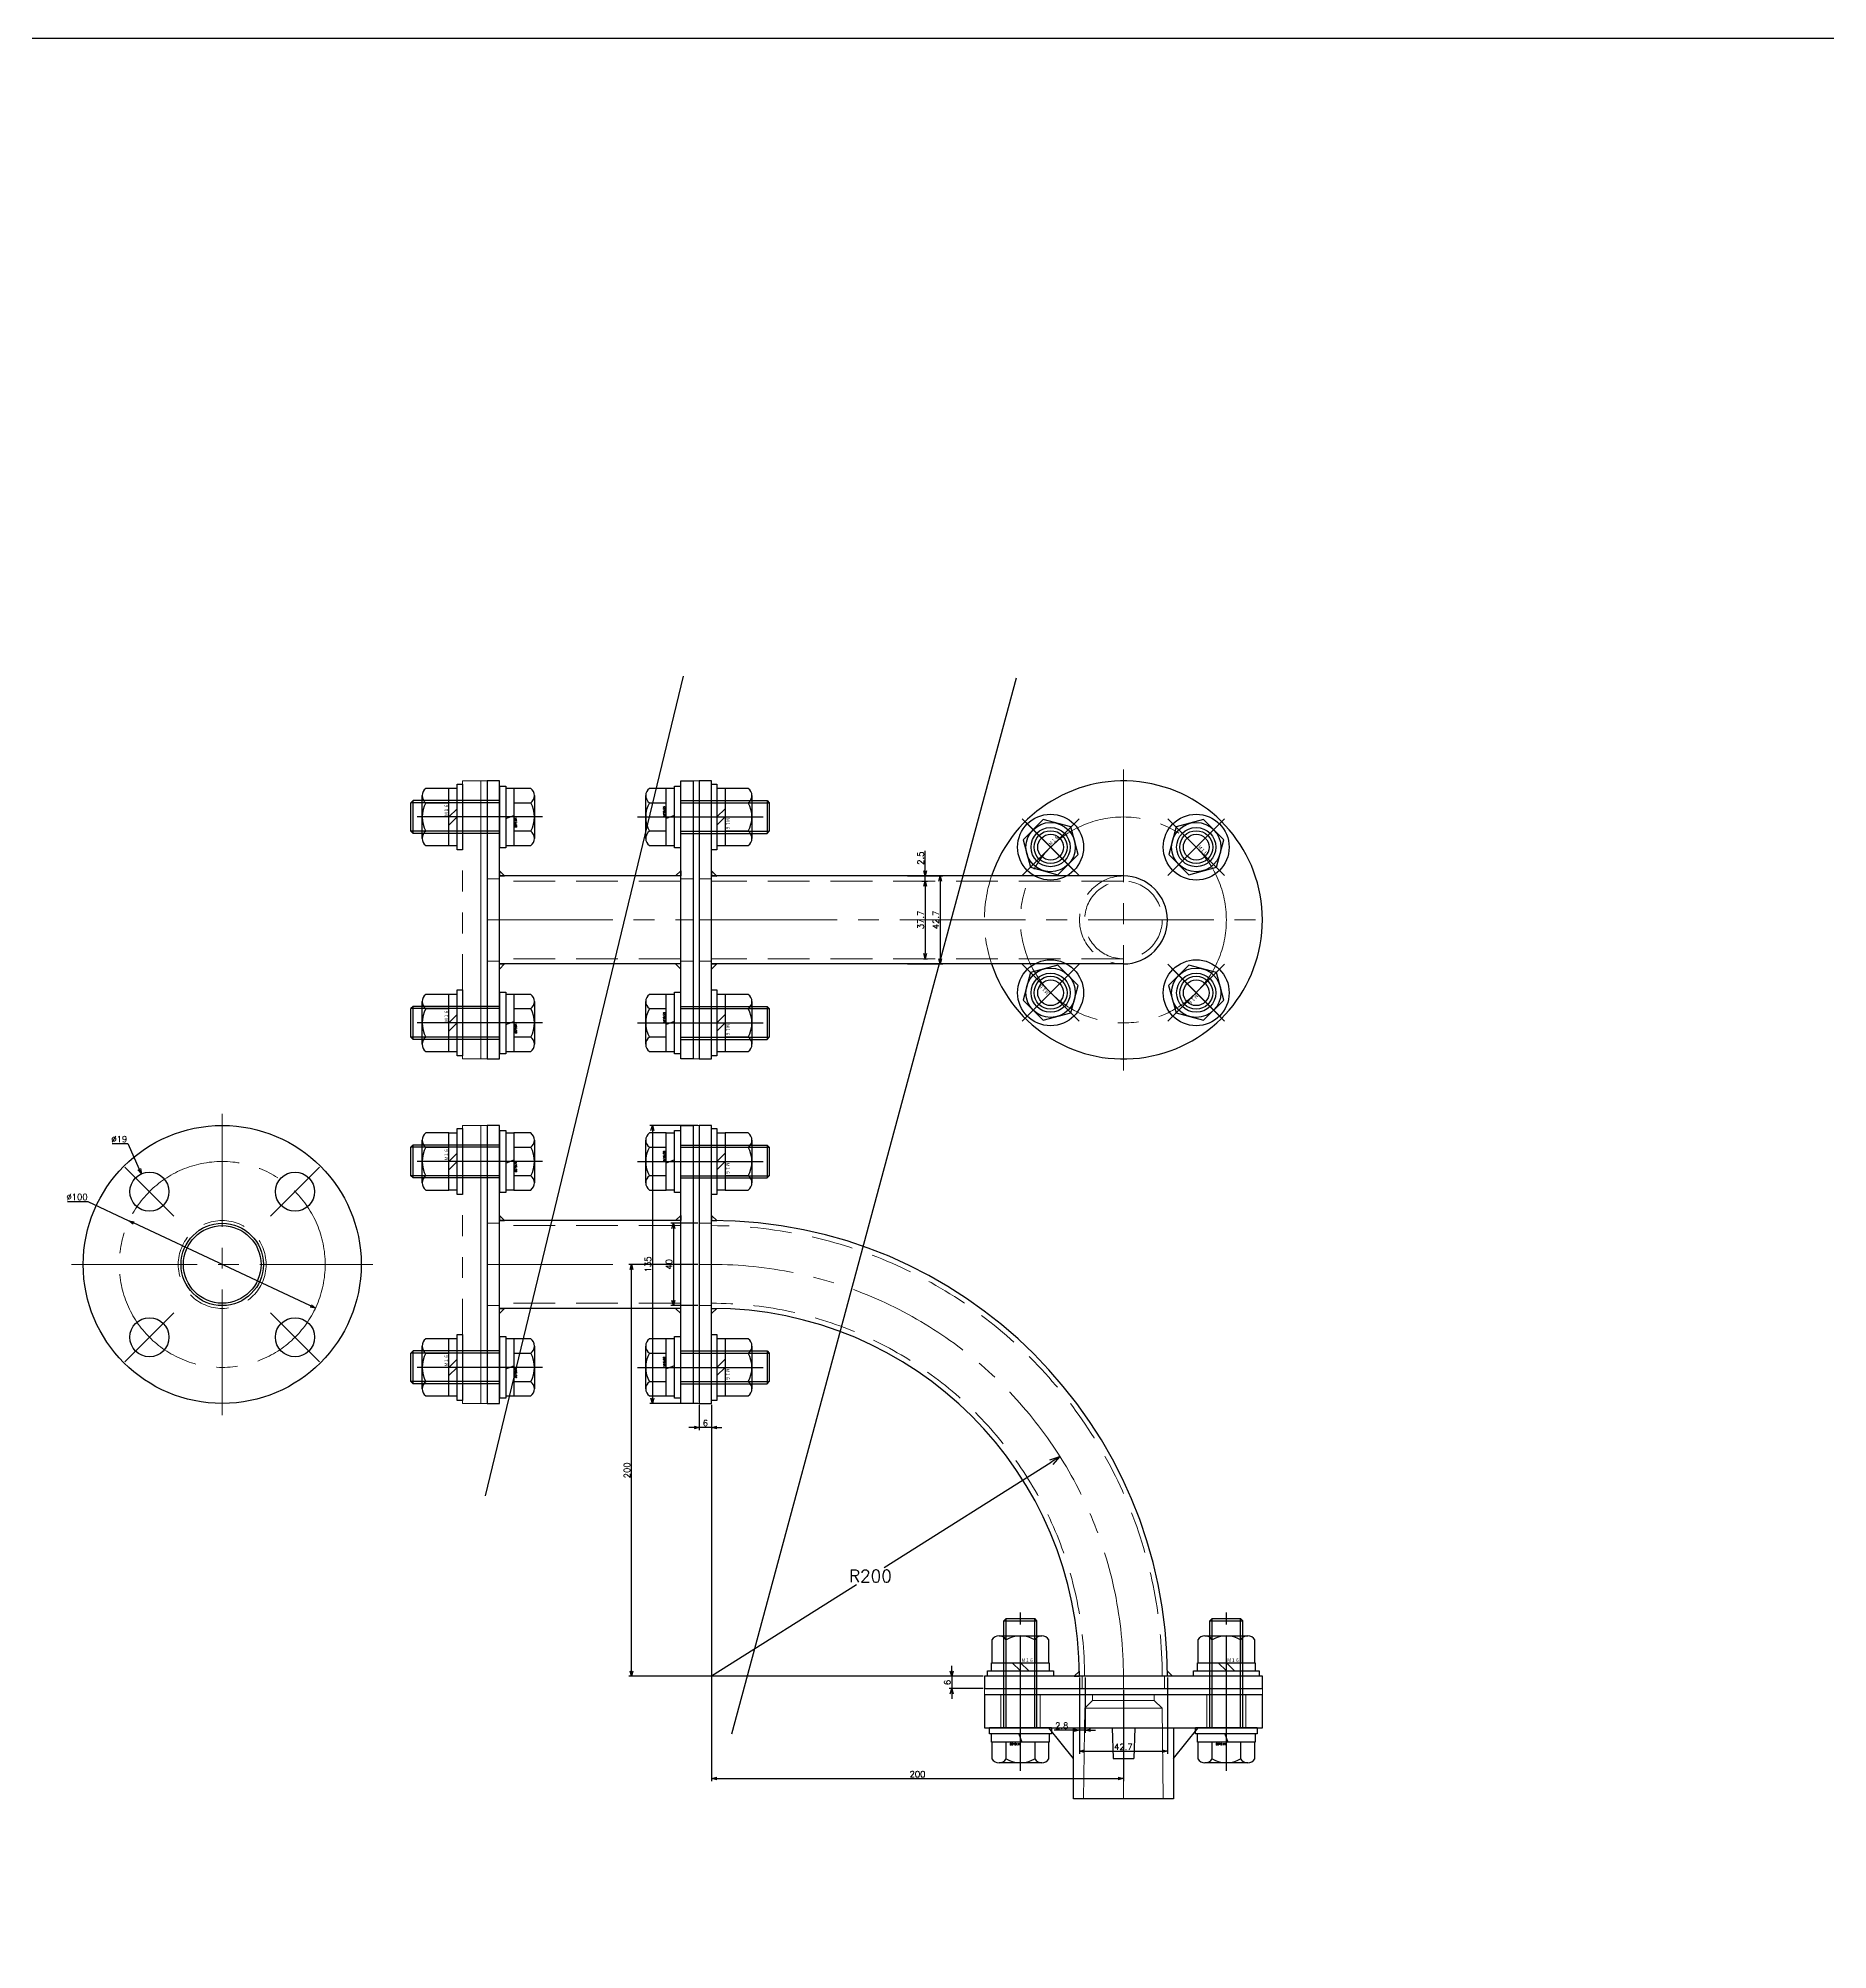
# Model space of a CAD drawing. Header units: millimetres. Extents: x 0 to 49006, y -7876 to 6995.
# Drawn here: x 13941 to 14810, y -1556 to -628 of the extents above; entities that cross this region are included whole.
import ezdxf

# ---------------------------------------------------------------- set-up
doc = ezdxf.new("R2010")
doc.units = ezdxf.units.MM
doc.header["$LTSCALE"] = 3.2
doc.header["$PDMODE"] = 99
doc.header["$PDSIZE"] = 1
for name, pattern in [('CENTER2', [28.575, 19.05, -3.175, 3.175, -3.175]), ('HIDDEN', [9.525, 6.35, -3.175]), ('PHANTOM2', [31.75, 15.875, -3.175, 3.175, -3.175, 3.175, -3.175])]:
    doc.linetypes.add(name, pattern=pattern)
for name, color, linetype, lineweight in [('01_NORMAL', 7, 'Continuous', 25), ('04_HIDDEN', 2, 'HIDDEN', 13), ('05_CENTER', 4, 'CENTER2', 13), ('06_PHANTOM', 2, 'PHANTOM2', 13), ('08_DIM', 3, 'Continuous', 13)]:
    doc.layers.add(name, color=color, linetype=linetype, lineweight=lineweight)
doc.layers.add('10_DRAFT', color=8, linetype='Continuous', lineweight=0, plot=False)
doc.styles.add('KANJI0', font='txt.shx', dxfattribs={"width": 0.9, "height": 30, "bigfont": 'bigfont'})
doc.styles.add('KSS_TXT', font='txt.shx', dxfattribs={"bigfont": 'extfont2.shx'})
doc.dimstyles.new('KSS_DIM', dxfattribs={"dimscale": 12, "dimtxt": 3, "dimasz": 2.5, "dimexe": 1.25, "dimexo": 0.625, "dimtad": 1, "dimdsep": 46, "dimtxsty": 'KSS_TXT', "dimblk": 'OPEN30', "dimcen": 0, "dimazin": 2, "dimtfac": 0.75, "dimtmove": 0, "dimatfit": 3, "dimldrblk": 'OPEN30', "dimfxl": 1.25, "dimtolj": 1, "dimarcsym": 0})
doc.dimstyles.new('KSS_DIM$3', dxfattribs={"dimscale": 12, "dimtxt": 3, "dimasz": 2.5, "dimexe": 1.25, "dimexo": 0.625, "dimtad": 1, "dimtih": 1, "dimtoh": 1, "dimdsep": 46, "dimtxsty": 'KSS_TXT', "dimblk": 'OPEN30', "dimcen": 0, "dimazin": 2, "dimtfac": 0.75, "dimtofl": 0, "dimtmove": 0, "dimatfit": 3, "dimldrblk": 'OPEN30', "dimfxl": 1.25, "dimtolj": 1, "dimarcsym": 0})
doc.dimstyles.new('KSS_DIM$4', dxfattribs={"dimscale": 12, "dimtxt": 3, "dimasz": 2.5, "dimexe": 1.25, "dimexo": 0.625, "dimtad": 1, "dimtih": 1, "dimtoh": 1, "dimdsep": 46, "dimtxsty": 'KSS_TXT', "dimblk": 'OPEN30', "dimcen": 0, "dimse1": 1, "dimazin": 2, "dimtfac": 0.75, "dimtofl": 0, "dimtmove": 0, "dimatfit": 3, "dimldrblk": 'OPEN30', "dimfxl": 1.25, "dimtolj": 1, "dimarcsym": 0})

# ---------------------------------------------------------------- blocks, each defined once
blk = doc.blocks.new('_Open30')
at = {"color": 0, "linetype": 'ByBlock', "lineweight": -2}
for p, q in [((-1, 0.27), (0, 0)), ((0, 0), (-1, -0.27)), ((0, 0), (-1, 0))]:
    blk.add_line(p, q, dxfattribs=at)
blk = doc.blocks.new('*D1507')
at = {"layer": '08_DIM', "color": 0, "lineweight": -2, "transparency": 16777216}
for p, q in [((14351.79, -1370.45), (14432.88, -1319.31)), ((14338.32, -1378.95), (14267.94, -1423.33))]:
    blk.add_line(p, q, dxfattribs=at)
at = {"layer": 'Defpoints', "color": 0, "transparency": 16777216}
for p in [(14437.11, -1316.64), (14267.94, -1423.33)]:
    blk.add_point(p, dxfattribs=at)
at = {"layer": '08_DIM', "color": 0, "lineweight": -2, "transparency": 16777216, "xscale": 5, "yscale": 5, "zscale": 5, "rotation": 32.23952371319062}
blk.add_blockref('_Open30', (14437.11, -1316.64), dxfattribs=at)
at = {"layer": '08_DIM', "color": 0, "transparency": 16777216, "insert": (14345.06, -1374.7), "char_height": 6, "attachment_point": 5, "style": 'KSS_TXT'}
blk.add_mtext('\\A1;R200', dxfattribs=at)
blk = doc.blocks.new('*D1508')
at = {"layer": '08_DIM', "color": 0, "lineweight": -2, "transparency": 16777216}
for p, q in [((14261.32, -1203.33), (14248.12, -1203.33)), ((14249.37, -1205.83), (14249.37, -1240.83)), ((14261.32, -1243.33), (14248.12, -1243.33))]:
    blk.add_line(p, q, dxfattribs=at)
at = {"layer": 'Defpoints', "color": 0, "transparency": 16777216}
for p in [(14261.94, -1203.33), (14249.37, -1243.33), (14261.94, -1243.33)]:
    blk.add_point(p, dxfattribs=at)
at = {"layer": '08_DIM', "color": 0, "lineweight": -2, "transparency": 16777216, "xscale": 2.5, "yscale": 2.5, "zscale": 2.5}
for p, rotation in [((14249.37, -1203.33), 90), ((14249.37, -1243.33), 270)]:
    blk.add_blockref('_Open30', p, dxfattribs=dict(at, rotation=rotation))
at = {"layer": '08_DIM', "color": 0, "transparency": 16777216, "insert": (14247.25, -1223.33), "char_height": 3, "attachment_point": 5, "rotation": 90, "style": 'KSS_TXT'}
blk.add_mtext('\\A1;40', dxfattribs=at)
blk = doc.blocks.new('*D1509')
at = {"layer": '08_DIM', "color": 0, "lineweight": -2, "transparency": 16777216}
for p, q in [((14446.59, -1423.98), (14446.59, -1450.73)), ((14449.39, -1423.96), (14449.39, -1450.73)), ((14444.09, -1449.48), (14434.34, -1449.48)), ((14449.39, -1449.48), (14446.59, -1449.48)), ((14451.89, -1449.48), (14454.39, -1449.48))]:
    blk.add_line(p, q, dxfattribs=at)
at = {"layer": 'Defpoints', "color": 0, "transparency": 16777216}
for p in [(14446.59, -1423.35), (14449.39, -1423.33), (14446.59, -1449.48)]:
    blk.add_point(p, dxfattribs=at)
at = {"layer": '08_DIM', "color": 0, "lineweight": -2, "transparency": 16777216, "xscale": 2.5, "yscale": 2.5, "zscale": 2.5}
blk.add_blockref('_Open30', (14446.59, -1449.48), dxfattribs=at)
at = {"layer": '08_DIM', "color": 0, "lineweight": -2, "transparency": 16777216, "xscale": 2.5, "yscale": 2.5, "zscale": 2.5, "rotation": 180}
blk.add_blockref('_Open30', (14449.39, -1449.48), dxfattribs=at)
at = {"layer": '08_DIM', "color": 0, "transparency": 16777216, "insert": (14437.97, -1447.35), "char_height": 3, "attachment_point": 5, "style": 'KSS_TXT'}
blk.add_mtext('\\A1;2.8', dxfattribs=at)
blk = doc.blocks.new('*D1510')
at = {"layer": '08_DIM', "color": 0, "lineweight": -2, "transparency": 16777216}
for p, q in [((14446.59, -1423.96), (14446.59, -1461)), ((14489.29, -1423.96), (14489.29, -1461)), ((14449.09, -1459.75), (14486.79, -1459.75))]:
    blk.add_line(p, q, dxfattribs=at)
at = {"layer": 'Defpoints', "color": 0, "transparency": 16777216}
for p in [(14446.59, -1423.33), (14489.29, -1423.33), (14489.29, -1459.75)]:
    blk.add_point(p, dxfattribs=at)
at = {"layer": '08_DIM', "color": 0, "lineweight": -2, "transparency": 16777216, "xscale": 2.5, "yscale": 2.5, "zscale": 2.5, "rotation": 180}
blk.add_blockref('_Open30', (14446.59, -1459.75), dxfattribs=at)
at = {"layer": '08_DIM', "color": 0, "lineweight": -2, "transparency": 16777216, "xscale": 2.5, "yscale": 2.5, "zscale": 2.5}
blk.add_blockref('_Open30', (14489.29, -1459.75), dxfattribs=at)
at = {"layer": '08_DIM', "color": 0, "transparency": 16777216, "insert": (14467.94, -1457.62), "char_height": 3, "attachment_point": 5, "style": 'KSS_TXT'}
blk.add_mtext('\\A1;42.7', dxfattribs=at)
blk = doc.blocks.new('*D1511')
at = {"layer": '08_DIM', "color": 0, "lineweight": -2, "transparency": 16777216}
for p, q in [((13955.19, -1192.73), (13964.94, -1192.73)), ((13964.94, -1192.73), (13984.99, -1202.12)), ((14075.55, -1244.54), (13987.25, -1203.18))]:
    blk.add_line(p, q, dxfattribs=at)
at = {"layer": 'Defpoints', "color": 0, "transparency": 16777216}
for p in [(13984.99, -1202.12), (14075.55, -1244.54)]:
    blk.add_point(p, dxfattribs=at)
at = {"layer": '08_DIM', "color": 0, "lineweight": -2, "transparency": 16777216, "xscale": 2.5, "yscale": 2.5, "zscale": 2.5}
for p, rotation in [((13984.99, -1202.12), 154.901913018148), ((14075.55, -1244.54), 334.901913018148)]:
    blk.add_blockref('_Open30', p, dxfattribs=dict(at, rotation=rotation))
at = {"layer": '08_DIM', "color": 0, "transparency": 16777216, "insert": (13959.75, -1190.61), "char_height": 3, "attachment_point": 5, "style": 'KSS_TXT'}
blk.add_mtext('\\A1;%%C100', dxfattribs=at)
blk = doc.blocks.new('*D1512')
at = {"layer": '08_DIM', "color": 0, "lineweight": -2, "transparency": 16777216}
for p, q in [((13976.78, -1164.62), (13984.4, -1164.62)), ((13984.4, -1164.62), (13989.99, -1177.03))]:
    blk.add_line(p, q, dxfattribs=at)
at = {"layer": 'Defpoints', "color": 0, "transparency": 16777216}
for p in [(13991.01, -1179.31), (13998.81, -1196.64)]:
    blk.add_point(p, dxfattribs=at)
at = {"layer": '08_DIM', "color": 0, "lineweight": -2, "transparency": 16777216, "xscale": 2.5, "yscale": 2.5, "zscale": 2.5, "rotation": 294.229190842198}
blk.add_blockref('_Open30', (13991.01, -1179.31), dxfattribs=at)
at = {"layer": '08_DIM', "color": 0, "transparency": 16777216, "insert": (13980.28, -1162.5), "char_height": 3, "attachment_point": 5, "style": 'KSS_TXT'}
blk.add_mtext('\\A1;%%C19', dxfattribs=at)
blk = doc.blocks.new('*D1513')
at = {"layer": '08_DIM', "color": 0, "lineweight": -2, "transparency": 16777216}
for p, q in [((14261.94, -1291.46), (14261.94, -1303.75)), ((14267.94, -1291.46), (14267.94, -1303.75)), ((14259.44, -1302.5), (14256.94, -1302.5)), ((14267.94, -1302.5), (14261.94, -1302.5)), ((14270.44, -1302.5), (14272.94, -1302.5))]:
    blk.add_line(p, q, dxfattribs=at)
at = {"layer": 'Defpoints', "color": 0, "transparency": 16777216}
for p in [(14261.94, -1290.83), (14267.94, -1290.83), (14261.94, -1302.5)]:
    blk.add_point(p, dxfattribs=at)
at = {"layer": '08_DIM', "color": 0, "lineweight": -2, "transparency": 16777216, "xscale": 2.5, "yscale": 2.5, "zscale": 2.5}
blk.add_blockref('_Open30', (14261.94, -1302.5), dxfattribs=at)
at = {"layer": '08_DIM', "color": 0, "lineweight": -2, "transparency": 16777216, "xscale": 2.5, "yscale": 2.5, "zscale": 2.5, "rotation": 180}
blk.add_blockref('_Open30', (14267.94, -1302.5), dxfattribs=at)
at = {"layer": '08_DIM', "color": 0, "transparency": 16777216, "insert": (14264.94, -1300.38), "char_height": 3, "attachment_point": 5, "style": 'KSS_TXT'}
blk.add_mtext('\\A1;6', dxfattribs=at)
blk = doc.blocks.new('*D1514')
at = {"layer": '08_DIM', "color": 0, "lineweight": -2, "transparency": 16777216}
for p, q in [((14384.54, -1420.83), (14384.54, -1418.33)), ((14399.82, -1423.33), (14383.29, -1423.33)), ((14399.82, -1429.33), (14383.29, -1429.33)), ((14384.54, -1423.33), (14384.54, -1429.33)), ((14384.54, -1431.83), (14384.54, -1434.33))]:
    blk.add_line(p, q, dxfattribs=at)
at = {"layer": 'Defpoints', "color": 0, "transparency": 16777216}
for p in [(14384.54, -1429.33), (14400.44, -1423.33), (14400.44, -1429.33)]:
    blk.add_point(p, dxfattribs=at)
at = {"layer": '08_DIM', "color": 0, "lineweight": -2, "transparency": 16777216, "xscale": 2.5, "yscale": 2.5, "zscale": 2.5}
for p, rotation in [((14384.54, -1423.33), 270), ((14384.54, -1429.33), 90)]:
    blk.add_blockref('_Open30', p, dxfattribs=dict(at, rotation=rotation))
at = {"layer": '08_DIM', "color": 0, "transparency": 16777216, "insert": (14382.41, -1426.33), "char_height": 3, "attachment_point": 5, "rotation": 90, "style": 'KSS_TXT'}
blk.add_mtext('\\A1;6', dxfattribs=at)
blk = doc.blocks.new('*D1515')
at = {"layer": '08_DIM', "color": 0, "lineweight": -2, "transparency": 16777216}
for p, q in [((14267.94, -1291.46), (14267.94, -1474.27)), ((14467.94, -1429.96), (14467.94, -1474.27)), ((14270.44, -1473.02), (14465.44, -1473.02))]:
    blk.add_line(p, q, dxfattribs=at)
at = {"layer": 'Defpoints', "color": 0, "transparency": 16777216}
for p in [(14267.94, -1290.83), (14467.94, -1429.33), (14467.94, -1473.02)]:
    blk.add_point(p, dxfattribs=at)
at = {"layer": '08_DIM', "color": 0, "lineweight": -2, "transparency": 16777216, "xscale": 2.5, "yscale": 2.5, "zscale": 2.5, "rotation": 180}
blk.add_blockref('_Open30', (14267.94, -1473.02), dxfattribs=at)
at = {"layer": '08_DIM', "color": 0, "lineweight": -2, "transparency": 16777216, "xscale": 2.5, "yscale": 2.5, "zscale": 2.5}
blk.add_blockref('_Open30', (14467.94, -1473.02), dxfattribs=at)
at = {"layer": '08_DIM', "color": 0, "transparency": 16777216, "insert": (14367.94, -1470.89), "char_height": 3, "attachment_point": 5, "style": 'KSS_TXT'}
blk.add_mtext('\\A1;200', dxfattribs=at)
blk = doc.blocks.new('*D1516')
at = {"layer": '08_DIM', "color": 0, "lineweight": -2, "transparency": 16777216}
for p, q in [((14261.32, -1223.33), (14227.77, -1223.33)), ((14229.02, -1420.83), (14229.02, -1225.83)), ((14399.82, -1423.33), (14227.77, -1423.33))]:
    blk.add_line(p, q, dxfattribs=at)
at = {"layer": 'Defpoints', "color": 0, "transparency": 16777216}
for p in [(14229.02, -1223.33), (14261.94, -1223.33), (14400.44, -1423.33)]:
    blk.add_point(p, dxfattribs=at)
at = {"layer": '08_DIM', "color": 0, "lineweight": -2, "transparency": 16777216, "xscale": 2.5, "yscale": 2.5, "zscale": 2.5}
for p, rotation in [((14229.02, -1223.33), 90), ((14229.02, -1423.33), 270)]:
    blk.add_blockref('_Open30', p, dxfattribs=dict(at, rotation=rotation))
at = {"layer": '08_DIM', "color": 0, "transparency": 16777216, "insert": (14226.9, -1323.33), "char_height": 3, "attachment_point": 5, "rotation": 90, "style": 'KSS_TXT'}
blk.add_mtext('\\A1;200', dxfattribs=at)
blk = doc.blocks.new('*D1517')
at = {"layer": '08_DIM', "color": 0, "lineweight": -2, "transparency": 16777216}
for p, q in [((14261.32, -1155.83), (14237.92, -1155.83)), ((14239.17, -1158.33), (14239.17, -1288.33)), ((14261.32, -1290.83), (14237.92, -1290.83))]:
    blk.add_line(p, q, dxfattribs=at)
at = {"layer": 'Defpoints', "color": 0, "transparency": 16777216}
for p in [(14261.94, -1155.83), (14239.17, -1290.83), (14261.94, -1290.83)]:
    blk.add_point(p, dxfattribs=at)
at = {"layer": '08_DIM', "color": 0, "lineweight": -2, "transparency": 16777216, "xscale": 2.5, "yscale": 2.5, "zscale": 2.5}
for p, rotation in [((14239.17, -1155.83), 90), ((14239.17, -1290.83), 270)]:
    blk.add_blockref('_Open30', p, dxfattribs=dict(at, rotation=rotation))
at = {"layer": '08_DIM', "color": 0, "transparency": 16777216, "insert": (14237.05, -1223.33), "char_height": 3, "attachment_point": 5, "rotation": 90, "style": 'KSS_TXT'}
blk.add_mtext('\\A1;135', dxfattribs=at)
blk = doc.blocks.new('*D1521')
at = {"layer": '08_DIM', "color": 0, "lineweight": -2, "transparency": 16777216}
for p, q in [((14371.62, -1032.17), (14371.62, -1022.42)), ((14363.02, -1034.67), (14372.87, -1034.67)), ((14369.97, -1037.17), (14372.87, -1037.17)), ((14371.62, -1037.17), (14371.62, -1034.67)), ((14371.62, -1039.67), (14371.62, -1042.17))]:
    blk.add_line(p, q, dxfattribs=at)
at = {"layer": 'Defpoints', "color": 0, "transparency": 16777216}
for p in [(14362.39, -1034.67), (14369.35, -1037.17), (14371.62, -1034.67)]:
    blk.add_point(p, dxfattribs=at)
at = {"layer": '08_DIM', "color": 0, "lineweight": -2, "transparency": 16777216, "xscale": 2.5, "yscale": 2.5, "zscale": 2.5}
for p, rotation in [((14371.62, -1034.67), 270), ((14371.62, -1037.17), 90)]:
    blk.add_blockref('_Open30', p, dxfattribs=dict(at, rotation=rotation))
at = {"layer": '08_DIM', "color": 0, "transparency": 16777216, "insert": (14369.49, -1026.05), "char_height": 3, "attachment_point": 5, "rotation": 90, "style": 'KSS_TXT'}
blk.add_mtext('\\A1;2.5', dxfattribs=at)
blk = doc.blocks.new('*D1522')
at = {"layer": '08_DIM', "color": 0, "lineweight": -2, "transparency": 16777216}
for p, q in [((14363.02, -1034.67), (14380.21, -1034.67)), ((14378.96, -1037.17), (14378.96, -1074.87)), ((14363.02, -1077.37), (14380.21, -1077.37))]:
    blk.add_line(p, q, dxfattribs=at)
at = {"layer": 'Defpoints', "color": 0, "transparency": 16777216}
for p in [(14362.39, -1034.67), (14362.39, -1077.37), (14378.96, -1077.37)]:
    blk.add_point(p, dxfattribs=at)
at = {"layer": '08_DIM', "color": 0, "lineweight": -2, "transparency": 16777216, "xscale": 2.5, "yscale": 2.5, "zscale": 2.5}
for p, rotation in [((14378.96, -1034.67), 90), ((14378.96, -1077.37), 270)]:
    blk.add_blockref('_Open30', p, dxfattribs=dict(at, rotation=rotation))
at = {"layer": '08_DIM', "color": 0, "transparency": 16777216, "insert": (14376.83, -1056.02), "char_height": 3, "attachment_point": 5, "rotation": 90, "style": 'KSS_TXT'}
blk.add_mtext('\\A1;42.7', dxfattribs=at)
blk = doc.blocks.new('*D1523')
at = {"layer": '08_DIM', "color": 0, "lineweight": -2, "transparency": 16777216}
for p, q in [((14369.97, -1037.17), (14372.87, -1037.17)), ((14371.62, -1039.67), (14371.62, -1072.37)), ((14370.8, -1074.87), (14372.87, -1074.87))]:
    blk.add_line(p, q, dxfattribs=at)
at = {"layer": 'Defpoints', "color": 0, "transparency": 16777216}
for p in [(14369.35, -1037.17), (14370.18, -1074.87), (14371.62, -1074.87)]:
    blk.add_point(p, dxfattribs=at)
at = {"layer": '08_DIM', "color": 0, "lineweight": -2, "transparency": 16777216, "xscale": 2.5, "yscale": 2.5, "zscale": 2.5}
for p, rotation in [((14371.62, -1037.17), 90), ((14371.62, -1074.87), 270)]:
    blk.add_blockref('_Open30', p, dxfattribs=dict(at, rotation=rotation))
at = {"layer": '08_DIM', "color": 0, "transparency": 16777216, "insert": (14369.49, -1056.02), "char_height": 3, "attachment_point": 5, "rotation": 90, "style": 'KSS_TXT'}
blk.add_mtext('\\A1;37.7', dxfattribs=at)
blk = doc.blocks.new('A$C6803466B_1_1')
at = {"color": 0}
for p, q in [((206, 21.35), (6, 21.35)), ((206, -21.35), (6, -21.35))]:
    blk.add_line(p, q, dxfattribs=at)
blk.add_lwpolyline([(6, 67.5), (0, 67.5), (0, -67.5), (6, -67.5)], close=True, dxfattribs=at)
at = {"color": 3}
for points in [[(6, 21.35), (8.5, 21.34), (8.5, 21.34), (6, 23.85)], [(6, -21.35), (8.5, -21.37), (8.5, -21.37), (6, -23.85)]]:
    blk.add_lwpolyline(points, close=True, dxfattribs=at)
at = {"color": 0}
for centre in [(170.64, 35.36), (241.36, 35.36), (170.64, -35.36), (241.36, -35.36)]:
    blk.add_circle(centre, 9.5, dxfattribs=at)
for radius, start, end in [(67.5, 198.43909, 161.56091), (21.35, 270, 90)]:
    blk.add_arc((206, 0), radius, start, end, dxfattribs=at)
at = {"layer": '04_HIDDEN'}
for p, q in [((6, 20), (0, 20)), ((206, 18.85), (6, 18.85)), ((6, -20), (0, -20)), ((206, -18.85), (6, -18.85))]:
    blk.add_line(p, q, dxfattribs=at)
blk.add_circle((206, 0), 18.85, dxfattribs=at)
for radius, start, end in [(67.5, 161.56091, 200.45855), (21.35, 90, 270)]:
    blk.add_arc((206, 0), radius, start, end, dxfattribs=at)
at = {"layer": '05_CENTER'}
for p, q in [((206, -73.14), (206, 73.14)), ((15.95, 50), (-9.58, 50)), ((182.57, 23.43), (158.72, 47.28)), ((229.43, 23.43), (253.28, 47.28)), ((6, 0), (0, 0)), ((6, 0), (279.14, 0)), ((182.57, -23.43), (158.72, -47.28)), ((229.43, -23.43), (253.28, -47.28)), ((15.95, -50), (-9.58, -50))]:
    blk.add_line(p, q, dxfattribs=at)
blk.add_circle((206, 0), 50, dxfattribs=at)
blk = doc.blocks.new('A$C68034691_1_1')
at = {"color": 0}
for points in [[(6, 67.5), (0, 67.5), (0, -67.5), (6, -67.5)], [(138.5, -200), (138.5, -206), (273.5, -206), (273.5, -200)]]:
    blk.add_lwpolyline(points, close=True, dxfattribs=at)
at = {"color": 3}
for points in [[(6, 21.35), (8.5, 21.34), (8.5, 21.34), (6, 23.85)], [(6, -21.35), (8.5, -21.37), (8.5, -21.37), (6, -23.85)], [(184.65, -200), (184.63, -197.5), (184.63, -197.5), (182.15, -200)], [(227.35, -200), (227.34, -197.5), (227.34, -197.5), (229.85, -200)]]:
    blk.add_lwpolyline(points, close=True, dxfattribs=at)
at = {"color": 0}
for radius in [221.35, 178.65]:
    blk.add_arc((6, -200), radius, 0, 90, dxfattribs=at)
at = {"layer": '04_HIDDEN'}
for p, q in [((6, 20), (0, 20)), ((6, -20), (0, -20)), ((186, -200), (186, -206)), ((226, -200), (226, -206))]:
    blk.add_line(p, q, dxfattribs=at)
for radius in [218.85, 181.15]:
    blk.add_arc((6, -200), radius, 0, 90, dxfattribs=at)
at = {"layer": '05_CENTER'}
for p, q in [((15.95, 50), (-9.58, 50)), ((6, 0), (0, 0)), ((15.95, -50), (-9.58, -50)), ((156, -190.05), (156, -215.58)), ((256, -190.05), (256, -215.58)), ((206, -200), (206, -206))]:
    blk.add_line(p, q, dxfattribs=at)
blk.add_arc((6, -200), 200, 0, 90, dxfattribs=at)
blk = doc.blocks.new('A$C68034718_1_1')
at = {"color": 0}
for p, q in [((94, 21.35), (6, 21.35)), ((94, -21.35), (6, -21.35))]:
    blk.add_line(p, q, dxfattribs=at)
for points in [[(6, 67.5), (0, 67.5), (0, -67.5), (6, -67.5)], [(94, 67.5), (100, 67.5), (100, -67.5), (94, -67.5)]]:
    blk.add_lwpolyline(points, close=True, dxfattribs=at)
at = {"color": 3}
for points in [[(6, 21.35), (8.5, 21.35), (8.5, 21.35), (6, 23.85)], [(94, 21.35), (91.5, 21.35), (91.5, 21.35), (94, 23.85)], [(6, -21.35), (8.5, -21.35), (8.5, -21.35), (6, -23.85)], [(94, -21.35), (91.5, -21.35), (91.5, -21.35), (94, -23.85)]]:
    blk.add_lwpolyline(points, close=True, dxfattribs=at)
at = {"layer": '04_HIDDEN'}
for p, q in [((6, 20), (0, 20)), ((94, 18.85), (6, 18.85)), ((94, 20), (100, 20)), ((6, -20), (0, -20)), ((94, -18.85), (6, -18.85)), ((94, -20), (100, -20))]:
    blk.add_line(p, q, dxfattribs=at)
at = {"layer": '05_CENTER'}
for p, q in [((15.95, 50), (-9.58, 50)), ((84.05, 50), (109.58, 50)), ((0, 0), (100, 0)), ((94, 0), (100, 0)), ((15.95, -50), (-9.58, -50)), ((84.05, -50), (109.58, -50))]:
    blk.add_line(p, q, dxfattribs=at)
blk = doc.blocks.new('TSフランジ-JIS10K-32mma_1_1')
at = {"color": 0}
for p, q in [((-24.25, 16), (-24.25, 50.5)), ((-24.25, 50.5), (24.25, 50.5)), ((24.25, 50.5), (24.25, 16)), ((-24.25, 31), (-36.25, 16)), ((-5.5, 16), (-5, 31)), ((5, 31), (-5, 31)), ((5.5, 16), (5, 31)), ((24.25, 31), (36.25, 16)), ((-67.5, 16), (-67.5, 0)), ((67.5, 16), (-67.5, 16)), ((67.5, 0), (67.5, 16)), ((-67.5, 0), (67.5, 0))]:
    blk.add_line(p, q, dxfattribs=at)
at = {"layer": '04_HIDDEN', "color": 0}
for p, q in [((-59.5, 0), (-59.5, 16)), ((-40.5, 0), (-40.5, 16)), ((40.5, 0), (40.5, 16)), ((59.5, 0), (59.5, 16))]:
    blk.add_line(p, q, dxfattribs=at)
at = {"layer": '05_CENTER', "color": 0}
for p, q in [((0, 0), (0, 50.5)), ((-50, -4.98), (-50, 21.02)), ((50, -4.98), (50, 21.02))]:
    blk.add_line(p, q, dxfattribs=at)
at = {"layer": '10_DRAFT'}
for p, q in [((-19.3, 50.5), (-18.78, 6.5)), ((18.78, 6.5), (19.3, 50.5)), ((-15, 2.72), (-18.78, 6.5)), ((-18.78, 6.5), (18.78, 6.5)), ((-15, 2.72), (-15, 0)), ((15, 2.72), (-15, 2.72)), ((18.78, 6.5), (15, 2.72)), ((15, 2.72), (15, 0))]:
    blk.add_line(p, q, dxfattribs=at)
blk = doc.blocks.new('M16Nza_1_1')
at = {"color": 0}
for p, q in [((-10.39, 19.6), (10.39, 19.6)), ((-13.85, 17.74), (-13.85, 6.6)), ((-6.92, 6.6), (-6.92, 17.74)), ((6.93, 17.74), (6.93, 6.6)), ((13.85, 6.6), (13.85, 17.74)), ((-14, 2.6), (-14, 6.6)), ((-14, 6.6), (14, 6.6)), ((-4, 6.6), (0, 2.6)), ((0, 6.6), (4, 2.6)), ((14, 6.6), (14, 2.6))]:
    blk.add_line(p, q, dxfattribs=at)
at = {"color": 0, "linetype": 'CENTER2'}
blk.add_line((0, 0), (0, 19.6), dxfattribs=at)
at = {"color": 0}
blk.add_lwpolyline([(-16, 2.6), (16, 2.6), (16, 0), (-16, 0)], close=True, dxfattribs=at)
for centre, radius, start, end in [((-10.39, 15.44), 4.16, 33.626, 146.374), ((0, 5.75), 13.85, 60, 120), ((10.39, 15.44), 4.16, 33.626, 146.374)]:
    blk.add_arc(centre, radius, start, end, dxfattribs=at)
at = {"layer": '10_DRAFT', "style": 'KANJI0', "width": 0.82}
blk.add_text('Ｍ１６', height=1.714, dxfattribs=at).set_placement((0.41, 6.78))
blk = doc.blocks.new('A$C3F755A23_1_1')
at = {"color": 0, "linetype": 'CENTER2'}
blk.add_line((0, 20.91), (0, -46), dxfattribs=at)
at = {"color": 0}
for p, q in [((-13.85, 15.14), (-13.85, 7)), ((-10.39, 17), (10.39, 17)), ((-6.93, 7), (-6.93, 15.14)), ((6.93, 15.14), (6.93, 7)), ((13.85, 7), (13.85, 15.14)), ((-15, 0), (-15, 3)), ((-15, 3), (15, 3)), ((-15, 0), (15, 0)), ((-14, 3), (-14, 7)), ((-14, 7), (14, 7)), ((-8, 0), (-8, -41.92)), ((-6.92, 0), (-6.92, -43)), ((0.73, 3), (-0.73, 7)), ((6.92, 0), (6.92, -43)), ((8, 0), (8, -41.92)), ((14, 7), (14, 3)), ((15, 3), (15, 0)), ((8, -41.92), (-8, -41.92)), ((-8, -41.92), (-6.92, -43)), ((6.92, -43), (-6.92, -43)), ((8, -41.92), (6.92, -43))]:
    blk.add_line(p, q, dxfattribs=at)
for centre, radius, start, end in [((-10.39, 12.84), 4.16, 33.626, 146.374), ((0, 3.15), 13.85, 60, 120), ((10.39, 12.84), 4.16, 33.626, 146.374)]:
    blk.add_arc(centre, radius, start, end, dxfattribs=at)
at = {"layer": '10_DRAFT', "style": 'KANJI0', "width": 0.82}
blk.add_text('M16x50', height=1, dxfattribs=at).set_placement((0.41, 7.48))
blk = doc.blocks.new('A$C72FC13DD_1_1')
at = {"color": 0, "linetype": 'CENTER2'}
blk.add_line((0, 20.91), (0, -56), dxfattribs=at)
at = {"color": 0}
for p, q in [((-13.85, 15.14), (-13.85, 7)), ((-10.39, 17), (10.39, 17)), ((-6.92, 7), (-6.92, 15.14)), ((6.93, 15.14), (6.93, 7)), ((13.85, 7), (13.85, 15.14)), ((-15, 0), (-15, 3)), ((-15, 3), (15, 3)), ((-15, 0), (15, 0)), ((-14, 3), (-14, 7)), ((-14, 7), (14, 7)), ((-8, 0), (-8, -51.92)), ((-6.92, 0), (-6.92, -53)), ((0.73, 3), (-0.73, 7)), ((6.92, 0), (6.92, -53)), ((8, 0), (8, -51.92)), ((14, 7), (14, 3)), ((15, 3), (15, 0)), ((8, -51.92), (-8, -51.92)), ((-8, -51.92), (-6.92, -53)), ((6.92, -53), (-6.92, -53)), ((8, -51.92), (6.92, -53))]:
    blk.add_line(p, q, dxfattribs=at)
for centre, radius, start, end in [((-10.39, 12.84), 4.16, 33.626, 146.374), ((0, 3.15), 13.85, 60, 120), ((10.39, 12.84), 4.16, 33.626, 146.374)]:
    blk.add_arc(centre, radius, start, end, dxfattribs=at)
at = {"layer": '10_DRAFT', "style": 'KANJI0', "width": 0.82}
blk.add_text('M16x60', height=1, dxfattribs=at).set_placement((0.41, 7.48))
blk = doc.blocks.new('16b_1_1')
at = {"color": 0, "linetype": 'CENTER2'}
for p, q in [((0, 19.54), (0, -19.54)), ((-19.54, 0), (19.54, 0))]:
    blk.add_line(p, q, dxfattribs=at)
at = {"color": 0}
for p, q in [((-6.92, 11.99), (-13.85, 0)), ((6.93, 11.99), (-6.92, 11.99)), ((13.85, 0), (6.93, 11.99)), ((-13.85, 0), (-6.92, -11.99)), ((6.93, -11.99), (13.85, 0)), ((-6.92, -11.99), (6.93, -11.99))]:
    blk.add_line(p, q, dxfattribs=at)
for radius in [16, 11.99, 8, 6.25]:
    blk.add_circle((0, 0), radius, dxfattribs=at)
at = {"layer": '10_DRAFT', "style": 'KANJI0', "width": 0.82}
blk.add_text('Ｍ１６', height=1.714, dxfattribs=at).set_placement((0.41, 0.18))

msp = doc.modelspace()

# ---------------------------------------------------------------- linework, layer by layer
at = {"color": 3}
for p, q in [((14254.19, -937.609), (14157.948, -1335.655)), ((14415.837, -938.543), (14277.549, -1451.518))]:
    msp.add_line(p, q, dxfattribs=at)
msp.add_lwpolyline([(9237.241, -627.828), (16824.146, -627.828), (16824.146, -7876.008), (9237.241, -7876.008)], close=True, dxfattribs=at)
at = {"color": 0}
for centre, radius in [((14030.268, -1223.332), 67.5), ((13994.913, -1187.977), 9.5), ((14065.623, -1187.977), 9.5), ((14030.268, -1223.332), 20), ((14030.268, -1223.332), 18.85), ((13994.913, -1258.687), 9.5), ((14065.623, -1258.687), 9.5)]:
    msp.add_circle(centre, radius, dxfattribs=at)
at = {"layer": '04_HIDDEN'}
msp.add_circle((14030.268, -1223.332), 21.35, dxfattribs=at)
at = {"layer": '05_CENTER'}
for p, q in [((14030.268, -1296.472), (14030.268, -1150.192)), ((14006.838, -1199.902), (13982.987, -1176.051)), ((14053.698, -1199.902), (14077.549, -1176.051)), ((13957.128, -1223.332), (14103.408, -1223.332)), ((14006.838, -1246.762), (13982.987, -1270.613)), ((14053.698, -1246.762), (14077.549, -1270.613))]:
    msp.add_line(p, q, dxfattribs=at)
msp.add_circle((14030.268, -1223.332), 50, dxfattribs=at)
at = {"layer": '06_PHANTOM'}
for points in [[(14155.944, -1123.523), (14146.944, -1123.523), (14146.944, -988.523), (14155.944, -988.523)], [(14155.944, -1290.832), (14146.944, -1290.832), (14146.944, -1155.832), (14155.944, -1155.832)]]:
    msp.add_lwpolyline(points, close=True, dxfattribs=at)
at = {"layer": '08_DIM'}
for points in [[(14158.944, -1123.523), (14155.944, -1123.523), (14155.944, -988.523), (14158.944, -988.523)], [(14261.944, -1123.523), (14258.944, -1123.523), (14258.944, -988.523), (14261.944, -988.523)], [(14158.944, -1290.832), (14155.944, -1290.832), (14155.944, -1155.832), (14158.944, -1155.832)], [(14261.944, -1290.832), (14258.944, -1290.832), (14258.944, -1155.832), (14261.944, -1155.832)], [(14535.444, -1429.332), (14535.444, -1432.332), (14400.444, -1432.332), (14400.444, -1429.332)]]:
    msp.add_lwpolyline(points, close=True, dxfattribs=at)
at = {"layer": '10_DRAFT'}
for p, q in [((14267.944, -1433.626), (14267.944, -1413.038)), ((14257.65, -1423.332), (14278.239, -1423.332))]:
    msp.add_line(p, q, dxfattribs=at)

# ---------------------------------------------------------------- block references
for name, p in [('A$C6803466B_1_1', (14261.944, -1056.023)), ('A$C68034691_1_1', (14261.944, -1223.332)), ('M16Nza_1_1', (14417.944, -1423.332)), ('M16Nza_1_1', (14517.944, -1423.332))]:
    msp.add_blockref(name, p)
for name, p, rotation in [('A$C3F755A23_1_1', (14164.944, -1006.023), 270), ('M16Nza_1_1', (14146.944, -1006.023), 90), ('A$C3F755A23_1_1', (14252.944, -1006.023), 89.99999999999999), ('M16Nza_1_1', (14267.944, -1006.023), 270), ('16b_1_1', (14432.589, -1020.668), 45), ('16b_1_1', (14503.3, -1020.668), 315), ('16b_1_1', (14432.589, -1091.379), 135), ('16b_1_1', (14503.3, -1091.379), 225), ('A$C3F755A23_1_1', (14164.944, -1106.023), 270), ('M16Nza_1_1', (14146.944, -1106.023), 90), ('A$C3F755A23_1_1', (14252.944, -1106.023), 89.99999999999999), ('M16Nza_1_1', (14267.944, -1106.023), 270), ('A$C3F755A23_1_1', (14164.944, -1173.332), 270), ('M16Nza_1_1', (14146.944, -1173.332), 90), ('A$C3F755A23_1_1', (14252.944, -1173.332), 89.99999999999999), ('M16Nza_1_1', (14267.944, -1173.332), 270), ('A$C3F755A23_1_1', (14164.944, -1273.332), 270), ('M16Nza_1_1', (14146.944, -1273.332), 90), ('A$C3F755A23_1_1', (14252.944, -1273.332), 89.99999999999999), ('M16Nza_1_1', (14267.944, -1273.332), 270), ('A$C72FC13DD_1_1', (14417.944, -1448.332), 180), ('A$C72FC13DD_1_1', (14517.944, -1448.332), 180)]:
    msp.add_blockref(name, p, dxfattribs=dict(rotation=rotation))
at = {"color": 4, "rotation": 180}
msp.add_blockref('TSフランジ-JIS10K-32mma_1_1', (14467.944, -1432.332), dxfattribs=at)
at = {"layer": '01_NORMAL'}
for p in [(14158.944, -1056.023), (14158.944, -1223.332)]:
    msp.add_blockref('A$C68034718_1_1', p, dxfattribs=at)

# ---------------------------------------------------------------- dimensions: what is measured, and where the dimension line sits
at = {"layer": '08_DIM'}
for base, p1, p2, angle, picture, middle in [((14371.62, -1034.673), (14369.348, -1037.173), (14362.394, -1034.673), 90, '*D1521', (14369.493, -1026.048)), ((14378.959, -1077.373), (14362.394, -1034.673), (14362.394, -1077.373), 90, '*D1522', (14376.834, -1056.023)), ((14371.62, -1074.873), (14369.348, -1037.173), (14370.175, -1074.873), 270, '*D1523', (14369.495, -1056.023)), ((14239.173, -1290.832), (14261.944, -1155.832), (14261.944, -1290.832), 90, '*D1517', (14237.046, -1223.332)), ((14249.375, -1243.332), (14261.944, -1203.332), (14261.944, -1243.332), 90, '*D1508', (14247.25, -1223.332)), ((14229.022, -1223.332), (14400.444, -1423.332), (14261.944, -1223.332), 90, '*D1516', (14226.897, -1323.332)), ((14384.536, -1429.332), (14400.444, -1423.332), (14400.444, -1429.332), 90, '*D1514', (14382.411, -1426.332))]:
    dim = msp.add_linear_dim(base=base, p1=p1, p2=p2, angle=angle, dimstyle='KSS_DIM', override={"dimscale": 1}, dxfattribs=at)
    dim.commit()
    dim.dimension.update_dxf_attribs({"geometry": picture, "text_midpoint": middle})
for p1, p2, override, picture, middle in [((13998.811, -1196.64), (13991.014, -1179.313), {"dimscale": 1, "dimpost": '%%C<>'}, '*D1512', (13980.276, -1164.621)), ((14075.547, -1244.54), (13984.989, -1202.124), {"dimscale": 1, "dimpost": '%%C<>', "dimtix": 1, "dimatfit": 2}, '*D1511', (13959.754, -1192.733))]:
    dim = msp.add_diameter_dim_2p(p1=p1, p2=p2, dimstyle='KSS_DIM$3', override=override, dxfattribs=at)
    dim.commit()
    dim.dimension.update_dxf_attribs({"geometry": picture, "text_midpoint": middle, "dimtype": 163})
for base, p1, p2, picture, middle in [((14261.944, -1302.503), (14267.944, -1290.832), (14261.944, -1290.832), '*D1513', (14264.944, -1300.378)), ((14467.944, -1473.016), (14267.944, -1290.832), (14467.944, -1429.332), '*D1515', (14367.944, -1470.891)), ((14446.594, -1449.478), (14449.394, -1423.332), (14446.594, -1423.352), '*D1509', (14437.969, -1447.353)), ((14489.294, -1459.75), (14446.594, -1423.332), (14489.294, -1423.332), '*D1510', (14467.944, -1457.625))]:
    dim = msp.add_linear_dim(base=base, p1=p1, p2=p2, dimstyle='KSS_DIM', override={"dimscale": 1}, dxfattribs=at)
    dim.commit()
    dim.dimension.update_dxf_attribs({"geometry": picture, "text_midpoint": middle})
dim = msp.add_radius_dim(center=(14267.944, -1423.332), mpoint=(14437.109, -1316.64), dimstyle='KSS_DIM$4', override={"dimscale": 2, "dimpost": 'R<>', "dimtix": 1, "dimatfit": 2}, dxfattribs=at)
dim.commit()
dim.dimension.update_dxf_attribs({"geometry": '*D1507', "text_midpoint": (14345.055, -1374.698), "dimtype": 164})

doc.saveas('drawing.dxf')
